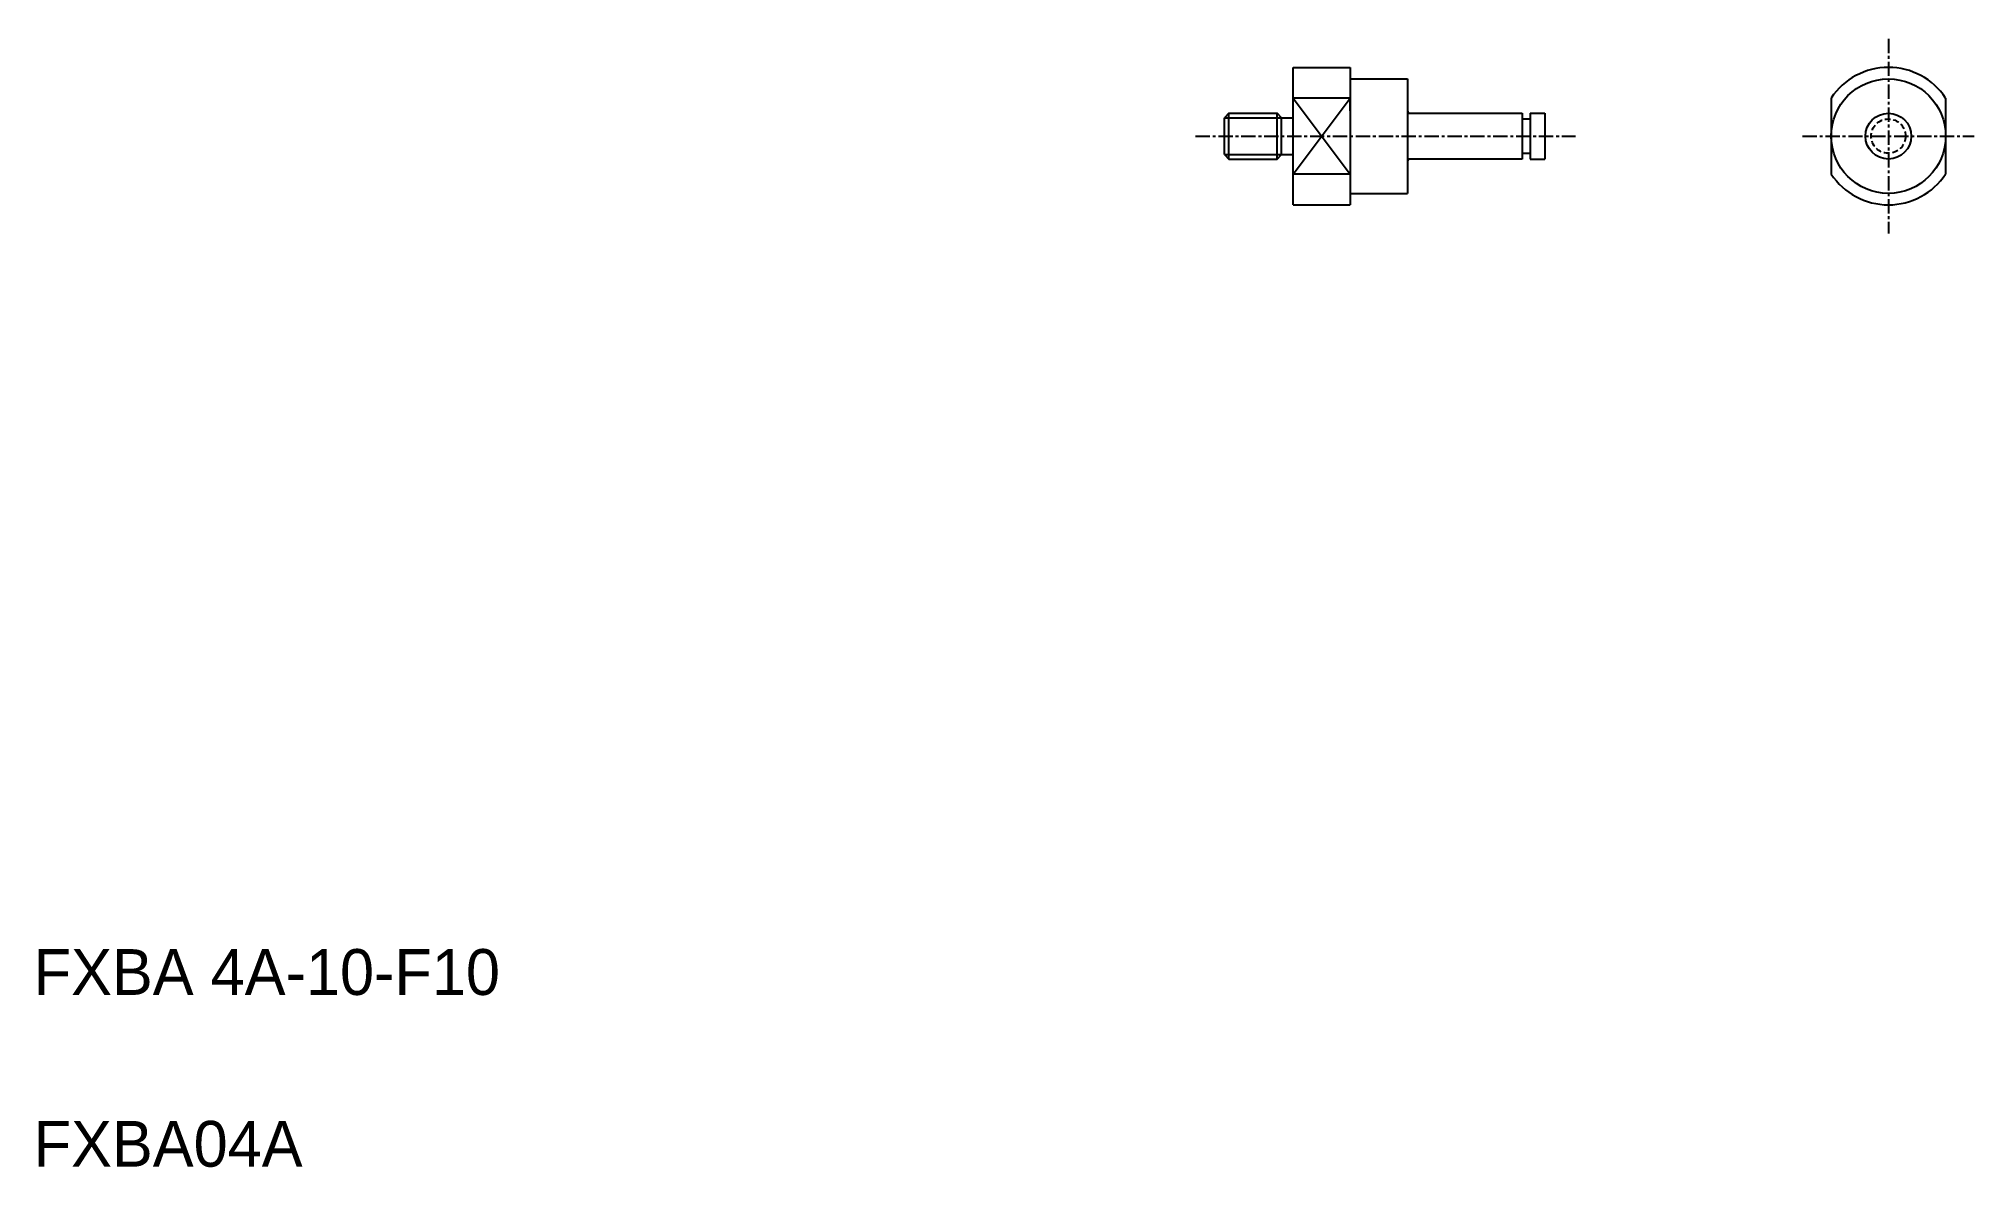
# Model space of a CAD drawing. Extents: x 39 to 208, y 125 to 223.
import ezdxf

# ---------------------------------------------------------------- set-up
doc = ezdxf.new("R2010")
doc.units = 0
doc.linetypes.add('CENTER', pattern=[2, 1.25, -0.25, 0.25, -0.25])
doc.linetypes.add('DASHED', pattern=[0.75, 0.5, -0.25])
doc.layers.get('0').update_dxf_attribs({"linetype": 'CONTINUOUS'})
doc.layers.add('CENTER', color=1, linetype='CENTER')

msp = doc.modelspace()

# ---------------------------------------------------------------- linework, layer by layer
at = {"color": 7, "linetype": 'CONTINUOUS'}
for p, q in [((148.97, 208.99), (148.97, 220.99)), ((148.97, 220.99), (153.97, 220.99)), ((153.97, 220.99), (153.97, 218.31)), ((153.97, 220.49), (153.97, 208.99)), ((154.07, 219.99), (158.97, 219.99)), ((158.97, 219.99), (158.97, 209.99)), ((153.97, 218.31), (148.97, 218.31)), ((153.97, 217.19), (153.97, 218.31)), ((195.97, 218.31), (195.97, 211.68)), ((205.97, 218.31), (205.97, 211.68)), ((143.37, 216.99), (142.97, 216.59)), ((142.97, 213.39), (142.97, 216.59)), ((143.37, 212.99), (143.37, 216.99)), ((143.37, 216.99), (147.57, 216.99)), ((147.57, 212.99), (147.57, 216.99)), ((147.97, 216.59), (147.57, 216.99)), ((147.97, 216.59), (148.97, 216.59)), ((147.97, 213.39), (147.97, 216.59)), ((158.97, 217.19), (158.97, 212.79)), ((159.17, 216.99), (168.97, 216.99)), ((161.62, 216.99), (161.62, 216.99)), ((164.07, 216.99), (164.07, 216.99)), ((168.97, 216.99), (168.97, 212.99)), ((168.97, 216.49), (169.67, 216.49)), ((169.67, 216.99), (169.67, 212.99)), ((169.67, 216.99), (170.97, 216.99)), ((170.97, 216.99), (170.97, 212.99)), ((142.97, 213.39), (143.37, 212.99)), ((147.57, 212.99), (147.97, 213.39)), ((147.97, 213.39), (148.97, 213.39)), ((168.97, 213.49), (169.67, 213.49)), ((143.37, 212.99), (147.57, 212.99)), ((153.97, 211.68), (148.97, 211.68)), ((153.97, 212.79), (153.97, 208.99)), ((168.97, 212.99), (159.17, 212.99)), ((169.67, 212.99), (170.97, 212.99)), ((154.07, 209.99), (158.97, 209.99)), ((148.97, 208.99), (153.97, 208.99))]:
    msp.add_line(p, q, dxfattribs=at)
at = {"color": 3, "linetype": 'CONTINUOUS'}
for p, q in [((148.97, 211.68), (153.97, 218.31)), ((148.97, 218.31), (153.97, 211.68)), ((142.97, 216.59), (147.97, 216.59)), ((142.97, 213.39), (147.97, 213.39))]:
    msp.add_line(p, q, dxfattribs=at)
at = {"color": 7, "linetype": 'CONTINUOUS'}
for radius in [5, 2]:
    msp.add_circle((200.97, 214.99), radius, dxfattribs=at)
at = {"color": 3, "linetype": 'DASHED'}
msp.add_circle((200.97, 214.99), 1.5, dxfattribs=at)
at = {"color": 7, "linetype": 'CONTINUOUS'}
for centre, radius, start, end in [((154.07, 220.09), 0.1, 180, 270), ((200.97, 214.99), 6, 33.5573, 146.4427), ((159.17, 217.19), 0.2, 180, 270), ((159.17, 212.79), 0.2, 90, 180), ((200.97, 214.99), 6, 213.5573, 326.4427), ((154.07, 209.89), 0.1, 90, 180)]:
    msp.add_arc(centre, radius, start, end, dxfattribs=at)
at = {"layer": 'CENTER', "color": 1, "linetype": 'CENTER'}
for p, q in [((200.97, 223.49), (200.97, 206.49)), ((140.45, 214.99), (173.63, 214.99)), ((193.47, 214.99), (208.47, 214.99))]:
    msp.add_line(p, q, dxfattribs=at)

# ---------------------------------------------------------------- texts
at = {"color": 7, "linetype": 'CONTINUOUS'}
for s, p in [('FXBA 4A-10-F10', (38.97, 139.99)), ('FXBA04A', (38.97, 124.99))]:
    msp.add_text(s, height=4, dxfattribs=at).set_placement(p)

doc.saveas('drawing.dxf')
